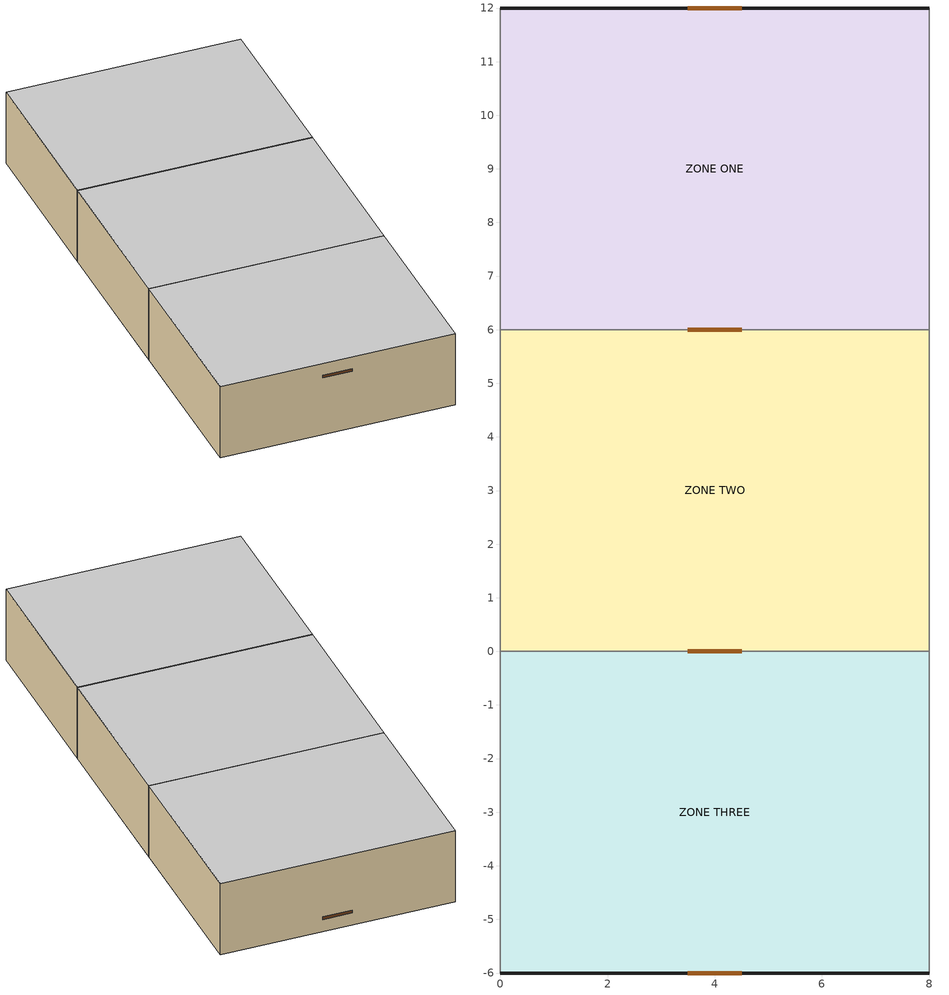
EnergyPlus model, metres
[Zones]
ZONE ONE
 floor adiabatic (LTWALL): 0,6 0,12 8,12 8,6 z0
 wall outside (LTWALL): 8,12 0,12 z0:2.7
 wall adiabatic (LTWALL): 8,6 8,12 / 0,12 0,6 z0:2.7
 wall to ZONE TWO (COMMONWALL): 0,6 8,6 z0:2.7
 door (LTWALL): 4.5,12 3.5,12 z0.45:0.55
 door inside (LTWALL): 3.5,6 4.5,6 z0.95:1.05
 ceiling adiabatic (LTWALL): 0,12 0,6 8,6 8,12 z2.7
ZONE TWO
 floor adiabatic (LTWALL): 0,0 0,6 8,6 8,0 z0
 wall adiabatic (LTWALL): 8,0 8,6 / 0,6 0,0 z0:2.7
 wall to ZONE THREE (COMMONWALL): 0,0 8,0 z0:2.7
 door inside (LTWALL): 3.5,0 4.5,0 z1.65:1.75
 ceiling adiabatic (LTWALL): 0,6 0,0 8,0 8,6 z2.7
ZONE THREE
 floor adiabatic (LTWALL): 0,-6 0,0 8,0 8,-6 z0
 wall outside (LTWALL): 0,-6 8,-6 z0:2.7
 wall adiabatic (LTWALL): 8,-6 8,0 / 0,0 0,-6 z0:2.7
 door (LTWALL): 3.5,-6 4.5,-6 z2.15:2.25
 ceiling adiabatic (LTWALL): 0,0 0,-6 8,-6 8,0 z2.7
[Building]
Multi-Zone Airflow Case MA303: North Axis {deg}=0; Terrain=Country; Loads Convergence Tolerance Value=0.04; Temperature Convergence Tolerance Value {deltaC}=0.004; Solar Distribution=FullInteriorAndExterior; Minimum Number of Warmup Days=6
[Site:Location]
MIAMI: Latitude {deg}=25.8; Longitude {deg}=-80.3; Time Zone {hr}=-5; Elevation {m}=2
[Site:HeightVariation]
Wind Speed Profile Exponent=0; Wind Speed Profile Boundary Layer Thickness {m}=370; Air Temperature Gradient Coefficient {K/m}=0
[SizingPeriod:DesignDay]
MIAMI_FL_USA: Month=7; Day of Month=21; Day Type=SummerDesignDay; Maximum Dry-Bulb Temperature {C}=0; Daily Dry-Bulb Temperature Range {deltaC}=0; Humidity Condition Type=DewPoint; Wetbulb or DewPoint at Maximum Dry-Bulb {C}=-56.6; Barometric Pressure {Pa}=101300; Wind Speed {m/s}=2; Wind Direction {deg}=0; Rain Indicator=No; Snow Indicator=No; Daylight Saving Time Indicator=No; Solar Model Indicator=ASHRAEClearSky; Sky Clearness=1
[Material] Thickness {m}=1; Thermal Absorptance=1e-07; Solar Absorptance=1e-07; Visible Absorptance=1e-07
Name | Roughness | Conductivity {W/m-K} | Density {kg/m3} | Specific Heat {J/kg-K}
INSULATION-EXT; INSULATION-INT | VeryRough | 1e-07 | 32.03 | 830
ZONE COMMON WALL | Rough | 0.000001 | 1 | 1000
[Construction]
LTWALL: INSULATION-EXT, INSULATION-INT
COMMONWALL: ZONE COMMON WALL
[Zone] Type=1; Multiplier=1; Ceiling Height {m}=2.7; Volume {m3}=129.6
ZONE ONE; ZONE TWO; ZONE THREE
[OtherEquipment] Schedule=Sch 1; Design Level Calculation Method=EquipmentLevel; Design Level {W}=0; Fraction Latent=0; Fraction Radiant=0; Fraction Lost=0
Name | Zone or ZoneList
ZONE ONE OthEq 1 | ZONE ONE
ZONE TWO OthEq 1 | ZONE TWO
ZONE THREE OthEq 1 | ZONE THREE
[Sizing:Zone] Zone Cooling Design Supply Air Temperature Input Method=SupplyAirTemperature; Zone Cooling Design Supply Air Temperature {C}=14; Zone Heating Design Supply Air Temperature Input Method=SupplyAirTemperature; Zone Heating Design Supply Air Temperature {C}=50; Zone Cooling Design Supply Air Humidity Ratio {kgWater/kgDryAir}=0.009; Zone Heating Design Supply Air Humidity Ratio {kgWater/kgDryAir}=0.004; Zone Heating Sizing Factor=1; Zone Cooling Sizing Factor=1; Cooling Design Air Flow Method=DesignDay; Cooling Design Air Flow Rate {m3/s}=0; Heating Design Air Flow Method=DesignDay; Heating Design Air Flow Rate {m3/s}=0
Name | Design Specification Outdoor Air Object
ZONE ONE | SZ DSOA ZONE ONE
ZONE TWO | SZ DSOA ZONE TWO
ZONE THREE | SZ DSOA ZONE THREE
[DesignSpecification:OutdoorAir] Outdoor Air Method=Flow/Zone; Outdoor Air Flow per Person {m3/s-person}=0; Outdoor Air Flow per Zone Floor Area {m3/s-m2}=0; Outdoor Air Flow per Zone {m3/s}=0
SZ DSOA ZONE ONE; SZ DSOA ZONE TWO; SZ DSOA ZONE THREE
[Zone equipment]
ZONE ONE: Zone1Air
ZONE TWO: Zone2Air
ZONE THREE: Zone3Air
[ZoneHVAC:IdealLoadsAirSystem] Maximum Heating Supply Air Temperature {C}=50; Minimum Cooling Supply Air Temperature {C}=13; Maximum Heating Supply Air Humidity Ratio {kgWater/kgDryAir}=0.01; Minimum Cooling Supply Air Humidity Ratio {kgWater/kgDryAir}=0.01; Dehumidification Control Type=ConstantSupplyHumidityRatio; Humidification Control Type=ConstantSupplyHumidityRatio
Zone1Air; Zone2Air; Zone3Air
[ZoneControl:Thermostat] Control Type Schedule=Zone Control Type Sched
Name | Zone or ZoneList | Control 1
Zone 1 Thermostat | ZONE ONE | HeatCool Setpoints Set 1
Zone 2 Thermostat | ZONE TWO | HeatCool Setpoints Set 2
Zone 3 Thermostat | ZONE THREE | HeatCool Setpoints Set 3
[ThermostatSetpoint:SingleHeatingOrCooling]
Name | Setpoint Temperature Schedule
HeatCool Setpoints Set 1 | Zone One HeatCool Setpoints
HeatCool Setpoints Set 2 | Zone Two HeatCool Setpoints
HeatCool Setpoints Set 3 | Zone Three HeatCool Setpoints
[Schedule:Day:Hourly]
Day Sch 1: 0, 0, 0, 0, 0, 0, 0, 0, 0, 0, 0, 0, 0, 0, 0, 0, 0, 0, 0, 0, 0, 0, 0, 0
Zone One HeatCool Setpoint All Days: 15, 15, 15, 15, 15, 15, 15, 15, 15, 15, 15, 15, 15, 15, 15, 15, 15, 15, 15, 15, 15, 15, 15, 15
Zone Two HeatCool Setpoint All Days: 20, 20, 20, 20, 20, 20, 20, 20, 20, 20, 20, 20, 20, 20, 20, 20, 20, 20, 20, 20, 20, 20, 20, 20
Zone Three HeatCool Setpoint All Days: 25, 25, 25, 25, 25, 25, 25, 25, 25, 25, 25, 25, 25, 25, 25, 25, 25, 25, 25, 25, 25, 25, 25, 25
Control Type All Days-HeatCool: 3, 3, 3, 3, 3, 3, 3, 3, 3, 3, 3, 3, 3, 3, 3, 3, 3, 3, 3, 3, 3, 3, 3, 3
[Schedule:Week:Daily]
Week Sch 1: Day Sch 1, Day Sch 1, Day Sch 1, Day Sch 1, Day Sch 1, Day Sch 1, Day Sch 1, Day Sch 1, Day Sch 1, Day Sch 1, Day Sch 1, Day Sch 1
Zone One HeatCool Setpoint All Weeks: Zone One HeatCool Setpoint All Days, Zone One HeatCool Setpoint All Days, Zone One HeatCool Setpoint All Days, Zone One HeatCool Setpoint All Days, Zone One HeatCool Setpoint All Days, Zone One HeatCool Setpoint All Days, Zone One HeatCool Setpoint All Days, Zone One HeatCool Setpoint All Days, Zone One HeatCool Setpoint All Days, Zone One HeatCool Setpoint All Days, Zone One HeatCool Setpoint All Days, Zone One HeatCool Setpoint All Days
Zone Two HeatCool Setpoint All Weeks: Zone Two HeatCool Setpoint All Days, Zone Two HeatCool Setpoint All Days, Zone Two HeatCool Setpoint All Days, Zone Two HeatCool Setpoint All Days, Zone Two HeatCool Setpoint All Days, Zone Two HeatCool Setpoint All Days, Zone Two HeatCool Setpoint All Days, Zone Two HeatCool Setpoint All Days, Zone Two HeatCool Setpoint All Days, Zone Two HeatCool Setpoint All Days, Zone Two HeatCool Setpoint All Days, Zone Two HeatCool Setpoint All Days
Zone Three HeatCool Setpoint All Weeks: Zone Three HeatCool Setpoint All Days, Zone Three HeatCool Setpoint All Days, Zone Three HeatCool Setpoint All Days, Zone Three HeatCool Setpoint All Days, Zone Three HeatCool Setpoint All Days, Zone Three HeatCool Setpoint All Days, Zone Three HeatCool Setpoint All Days, Zone Three HeatCool Setpoint All Days, Zone Three HeatCool Setpoint All Days, Zone Three HeatCool Setpoint All Days, Zone Three HeatCool Setpoint All Days, Zone Three HeatCool Setpoint All Days
Control Type All Weeks-HeatCool: Control Type All Days-HeatCool, Control Type All Days-HeatCool, Control Type All Days-HeatCool, Control Type All Days-HeatCool, Control Type All Days-HeatCool, Control Type All Days-HeatCool, Control Type All Days-HeatCool, Control Type All Days-HeatCool, Control Type All Days-HeatCool, Control Type All Days-HeatCool, Control Type All Days-HeatCool, Control Type All Days-HeatCool
[Schedule:Year]
Sch 1: Week Sch 1, 1, 1, 12, 31
Zone One HeatCool Setpoints: Zone One HeatCool Setpoint All Weeks, 1, 1, 12, 31
Zone Two HeatCool Setpoints: Zone Two HeatCool Setpoint All Weeks, 1, 1, 12, 31
Zone Three HeatCool Setpoints: Zone Three HeatCool Setpoint All Weeks, 1, 1, 12, 31
Zone Control Type Sched: Control Type All Weeks-HeatCool, 1, 1, 12, 31
[AirflowNetwork:SimulationControl]
AirflowNetwork_All: AirflowNetwork Control=MultizoneWithoutDistribution; Wind Pressure Coefficient Type=Input; AirflowNetwork Wind Pressure Coefficient Array=WindPressureCoeffArray; Height Selection for Local Wind Pressure Calculation=ExternalNode; Building Type=LowRise; Maximum Number of Iterations=500; Initialization Type=ZeroNodePressures; Relative Airflow Convergence Tolerance=1.0E-4; Absolute Airflow Convergence Tolerance {kg/s}=1.0E-6; Convergence Acceleration Limit=0
[AirflowNetwork:MultiZone:Zone] Ventilation Control Mode=Constant
ZONE ONE; ZONE TWO; ZONE THREE
[AirflowNetwork:MultiZone:Surface] Window/Door Opening Factor, or Crack Factor=1
Name | Leakage Component
ZONE SUBSURFACE 1 | Crack-1
ZONE SUBSURFACE 2 | Crack-2
ZONE SUBSURFACE 4 | Crack-4
ZONE SUBSURFACE 6 | Crack-6
[AirflowNetwork:MultiZone:ReferenceCrackConditions]
ReferenceCrackConditions: Reference Temperature {C}=0; Reference Barometric Pressure {Pa}=101300; Reference Humidity Ratio {kgWater/kgDryAir}=0
[AirflowNetwork:MultiZone:Surface:Crack] Air Mass Flow Coefficient at Reference Conditions {kg/s}=0.10866; Air Mass Flow Exponent=0.5
Crack-1; Crack-2; Crack-4; Crack-6
[AirflowNetwork:MultiZone:Component:SimpleOpening] Air Mass Flow Coefficient When Opening is Closed {kg/s-m}=1; Minimum Density Difference for Two-Way Flow {kg/m3}=0.000001; Discharge Coefficient=0.7
DOOR-1; DOOR-2; DOOR-4; DOOR-6
[AirflowNetwork:MultiZone:ExternalNode]
Name | External Node Height {m} | Wind Pressure Coefficient Values Object
NFacade | 0.5 | NFacade_WPCValue
SFacade | 2.2 | SFacade_WPCValue
[AirflowNetwork:MultiZone:WindPressureCoefficientArray]
NandSOnly: Wind Direction 1 {deg}=0; Wind Direction 2 {deg}=180
[AirflowNetwork:MultiZone:WindPressureCoefficientValues] AirflowNetwork:MultiZone:WindPressureCoefficientArray=NandSOnly
Name | Wind Pressure Coefficient Value 1 | Wind Pressure Coefficient Value 2
NFacade_WPCValue | 0.6 | 0.6
SFacade_WPCValue | -.4 | -.4
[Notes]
Multi-Zone With Airflow BESTEST Case MA303.idf
Basic file description: BESTEST Low-Mass Building with Adiabatic Surfaces
Author:   R. H. Henninger,  GARD Analytics, Inc.
Date:     October 3, 2006
Run:      Design Day run
Building: Fictional 3 zone building with abiabatic surfaces and two exterior openings.
One internal opening between ZONE ONE and ZONE TWO
One internal opening between ZONE TWO and ZONE THREE
No internal load, no infiltration
Zone One setpoint temperature = 15C
Zone Two setpoint temperature = 20C
Zone Three setpoint temperature = 25C
Temperature induced flow through exterior door opening
Outdoor DBT = Zone Setpoint = 0C
Constant wind speed = 2 m/s
System:   None.
Plant:    None.
